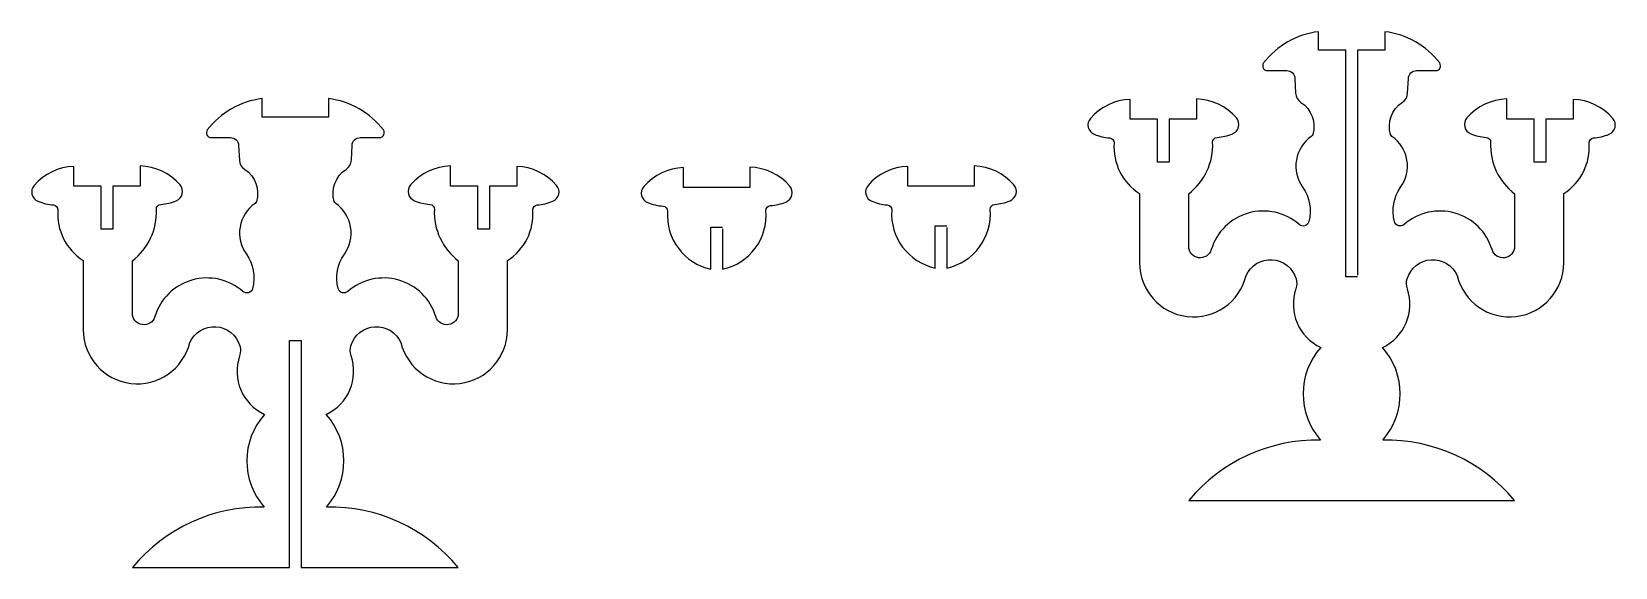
# Model space of a CAD drawing. Extents: x 702 to 1657, y 38 to 361.
import ezdxf

# ---------------------------------------------------------------- set-up
doc = ezdxf.new("R2010")
doc.units = 0
doc.layers.get('0').update_dxf_attribs({"linetype": 'CONTINUOUS'})

msp = doc.modelspace()

# ---------------------------------------------------------------- linework, layer by layer
at = {"color": 5}
for points in [[(1501.54, 213.13), (1494.54, 213.13), (1494.54, 349.94), (1488.68, 349.94), (1478.04, 349.94), (1478.04, 361.08, 0.203005), (1444.94, 342.2, 0.620924), (1447.21, 337.62), (1458.84, 337.62, -0.40065), (1463.84, 332.85), (1464.25, 324.02, 0.24128), (1467.48, 318.39, -0.33304), (1474.56, 299.04, -0.168693), (1473.71, 297.88, 0.418069), (1468.48, 267.2, -0.2251), (1472.25, 246.54, -0.555605), (1466.31, 244.75, 0.545669), (1413.34, 229.59, -0.863241), (1399.73, 231.6), (1399.73, 263.23, 0.245182), (1414.2, 294.25, -0.405509), (1416.88, 297.27, 0.078531), (1426.21, 299.47, 0.51302), (1428.5, 309.05, 0.209277), (1404.48, 320.51), (1404.48, 308.26), (1387.98, 308.26), (1387.98, 282.28), (1380.98, 282.28), (1380.98, 308.26), (1364.48, 308.26), (1364.48, 320.2, 0.209277), (1340.47, 308.74, 0.51302), (1342.76, 299.16, 0.078531), (1352.09, 296.97, -0.405509), (1354.77, 293.94, 0.274032), (1370.04, 263.42), (1370.04, 221.66, 0.8867), (1434.37, 213.9, -0.698232), (1464.53, 212.01, -0.155745), (1464.41, 205.97, 0.382074), (1479.41, 170.57, 0.378576), (1479.28, 114.7, 0.229533), (1399.9, 78.32), (1494.54, 78.32), (1596.18, 78.32, 0.229533), (1516.79, 114.7, 0.378576), (1516.66, 170.57, 0.382074), (1531.66, 205.97, -0.155745), (1531.54, 212.01, -0.698232), (1561.7, 213.9, 0.8867), (1626.04, 221.66), (1626.04, 263.42, 0.274032), (1641.3, 293.94, -0.405509), (1643.99, 296.97, 0.078531), (1653.31, 299.16, 0.51302), (1655.61, 308.74, 0.209277), (1631.59, 320.2), (1631.59, 308.26), (1615.09, 308.26), (1615.09, 282.28), (1608.09, 282.28), (1608.09, 308.26), (1591.59, 308.26), (1591.59, 320.51, 0.209277), (1567.57, 309.05, 0.51302), (1569.87, 299.47, 0.078531), (1579.19, 297.27, -0.405509), (1581.88, 294.25, 0.245182), (1596.34, 263.23), (1596.34, 231.6, -0.863241), (1582.73, 229.59, 0.545669), (1529.76, 244.75, -0.555605), (1523.83, 246.54, -0.2251), (1527.59, 267.2, 0.418069), (1522.36, 297.88, -0.168693), (1521.52, 299.04, -0.33304), (1528.59, 318.39, 0.24128), (1531.82, 324.02), (1532.23, 332.85, -0.40065), (1537.23, 337.62), (1548.86, 337.62, 0.620924), (1551.13, 342.2, 0.203005), (1518.04, 361.08), (1518.04, 349.94), (1507.4, 349.94), (1501.54, 349.94), (1501.54, 214.13)], [(1118.55, 242.13), (1118.55, 217.73, 0.375799), (1144.76, 253.1, -0.405509), (1147.44, 256.13, 0.078531), (1156.77, 258.32, 0.51302), (1159.06, 267.9, 0.209277), (1135.05, 279.36), (1135.05, 267.12), (1095.05, 267.12), (1095.05, 279.06, 0.209277), (1071.03, 267.6, 0.51302), (1073.32, 258.01, 0.078531), (1082.65, 255.82, -0.405509), (1085.34, 252.8, 0.372409), (1111.55, 217.73), (1111.55, 243.13), (1118.55, 243.13)], [(1253.82, 242.88), (1253.82, 218.47, 0.375799), (1280.04, 253.85, -0.405509), (1282.72, 256.87, 0.078531), (1292.05, 259.07, 0.51302), (1294.34, 268.65, 0.209277), (1270.32, 280.11), (1270.32, 267.86), (1230.32, 267.86), (1230.32, 279.8, 0.209277), (1206.31, 268.34, 0.51302), (1208.6, 258.76, 0.078531), (1217.93, 256.57, -0.405509), (1220.61, 253.54, 0.372409), (1246.82, 218.47), (1246.82, 243.88), (1253.82, 243.88)]]:
    msp.add_lwpolyline(points, format="xyb", dxfattribs=at)
msp.add_lwpolyline([(827.37, 171.61, -0.155745), (827.25, 165.57, 0.382074), (842.25, 130.17, 0.378576), (842.12, 74.31, 0.229533), (762.74, 37.92), (857.38, 37.92), (857.38, 174.73), (864.38, 174.73), (864.38, 37.92), (959.02, 37.92, 0.229533), (879.63, 74.31, 0.378576), (879.5, 130.17, 0.382074), (894.5, 165.57, -0.155745), (894.38, 171.61, -0.698232), (924.54, 173.51, 0.8867), (988.88, 181.26), (988.88, 223.02, 0.274032), (1004.14, 253.54, -0.405509), (1006.83, 256.57, 0.078531), (1016.15, 258.76, 0.51302), (1018.45, 268.34, 0.209277), (994.43, 279.8), (994.43, 267.86), (977.93, 267.86), (977.93, 241.88), (970.93, 241.88), (970.93, 267.86), (954.43, 267.86), (954.43, 280.11, 0.209277), (930.41, 268.65, 0.51302), (932.71, 259.07, 0.078531), (942.03, 256.87, -0.405509), (944.72, 253.85, 0.245182), (959.18, 222.83), (959.18, 191.2, -0.863241), (945.57, 189.19, 0.545669), (892.6, 204.35, -0.555605), (886.67, 206.15, -0.2251), (890.43, 226.8, 0.418069), (885.2, 257.48, -0.168693), (884.36, 258.64, -0.33304), (891.43, 277.99, 0.24128), (894.66, 283.62), (895.07, 292.45, -0.40065), (900.07, 297.22), (911.7, 297.22, 0.620924), (913.97, 301.8, 0.203005), (880.88, 320.68), (880.88, 309.54), (870.23, 309.54), (857.38, 309.54), (851.52, 309.54), (840.88, 309.54), (840.88, 320.68, 0.203005), (807.78, 301.8, 0.620924), (810.05, 297.22), (821.68, 297.22, -0.40065), (826.68, 292.45), (827.09, 283.62, 0.24128), (830.32, 277.99, -0.33304), (837.39, 258.64, -0.168693), (836.55, 257.48, 0.418069), (831.32, 226.8, -0.2251), (835.09, 206.15, -0.555605), (829.15, 204.35, 0.545669), (776.18, 189.19, -0.863241), (762.57, 191.2), (762.57, 222.83, 0.245182), (777.03, 253.85, -0.405509), (779.72, 256.87, 0.078531), (789.05, 259.07, 0.51302), (791.34, 268.65, 0.209277), (767.32, 280.11), (767.32, 267.86), (750.82, 267.86), (750.82, 241.88), (743.82, 241.88), (743.82, 267.86), (727.32, 267.86), (727.32, 279.8, 0.209277), (703.31, 268.34, 0.51302), (705.6, 258.76, 0.078531), (714.93, 256.57, -0.405509), (717.61, 253.54, 0.274032), (732.88, 223.02), (732.88, 181.26, 0.8867), (797.21, 173.51, -0.698232)], format="xyb", close=True, dxfattribs=at)

doc.saveas('drawing.dxf')
